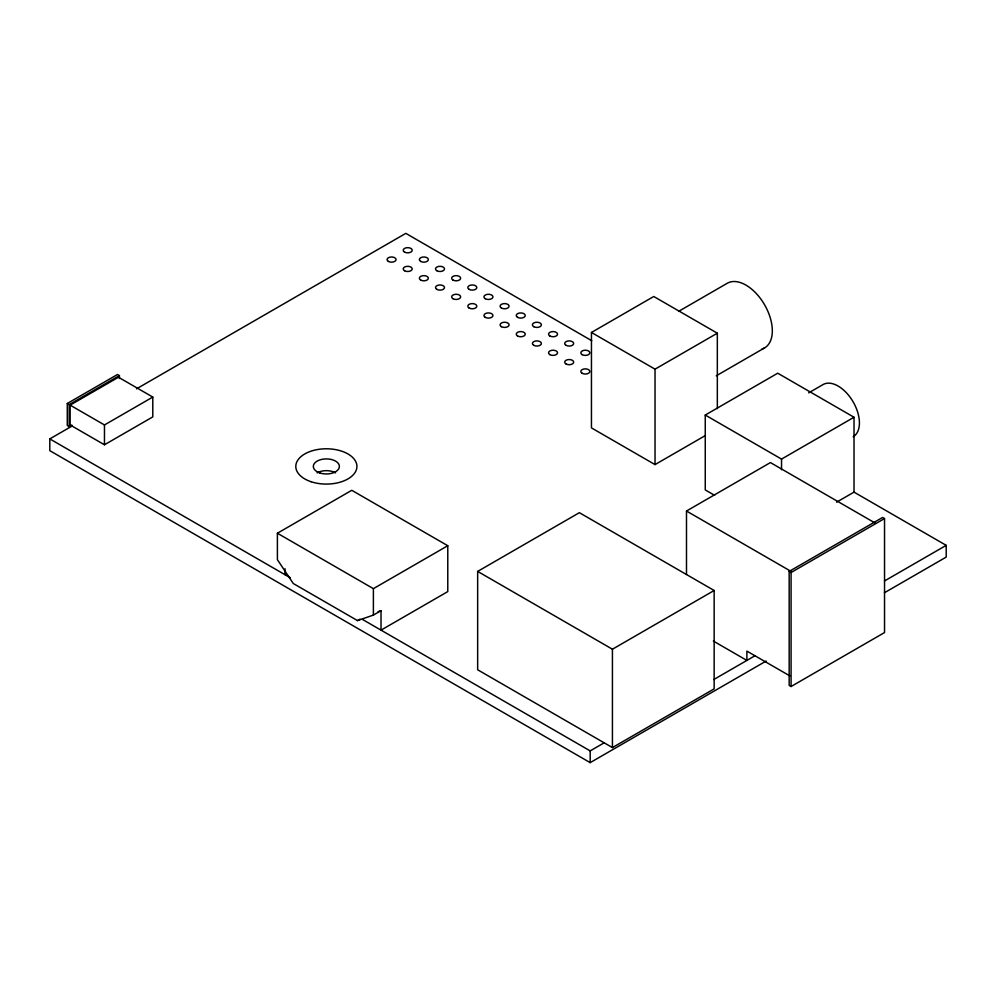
<?xml version="1.0" encoding="UTF-8"?>
<svg xmlns="http://www.w3.org/2000/svg" width="996" height="996" viewBox="0 0 996 996"><rect width="100%" height="100%" fill="white"/><g stroke="black" fill="none" stroke-linecap="round" stroke-linejoin="round"><path stroke-width="1.49" d="M71.837 425.08L69.185 426.612L67.28 425.504L67.28 403.492L117.503 374.484L119.408 375.592L119.408 378.53M67.28 403.492L69.185 404.588L119.408 375.592M70.143 405.135L118.462 377.247L152.786 397.068L152.786 416.888L104.468 444.776L70.143 424.956L70.143 405.135L104.468 424.956L152.786 397.068M766.173 661.033L590.18 762.637L49.8 450.653L49.8 438.9L72.048 426.064M136.527 388.838L405.82 233.363L591.773 340.719M705.405 435.513L655.032 464.597L591.45 427.894L591.45 332.465L653.762 296.497L717.332 333.199L717.332 408.621M381.02 610.685L373.388 615.092L357.502 620.595L293.285 583.519L277.398 559.665L277.398 533.234L351.775 490.293L447.777 545.721L447.777 591.599L381.02 630.132L381.02 610.685L378.131 611.681M678.973 311.163L727.279 283.262A37.313 21.539 60 0 1 765.775 306.942A37.313 21.539 60 0 1 762.002 349.023M591.45 332.465L655.032 369.167L717.332 333.199M716.286 375.791L764.592 347.89M277.398 533.234L373.388 588.661L447.777 545.721M714.618 495.336L705.255 489.92L705.255 415.046L777.727 373.201L854.02 417.249L854.02 492.124L946.2 545.347L946.2 557.1L884.398 592.769M357.502 620.595L360.042 619.126M477.657 571.405L579.373 512.679L714.157 590.491L714.157 688.859L612.428 747.585L477.657 669.773L477.657 571.405L612.428 649.218L714.157 590.491M808.665 392.872L823.07 384.556A30.117 17.393 60 0 1 853.186 401.948A30.117 17.393 60 0 1 853.186 436.721M686.493 574.48L686.493 511.023L770.418 462.58L875.173 523.062M705.255 415.046L781.536 459.094L854.02 417.249M836.565 502.196L854.02 492.124M789.168 571.405L882.63 517.447L884.535 518.555L884.535 632.56L791.073 686.518L789.168 685.41L789.168 571.405L791.073 572.513L884.535 518.555M362.357 619.363L590.18 750.897L604.174 742.817M713.821 679.509L754.881 655.804M884.485 580.979L946.2 545.347M686.493 511.023L791.247 571.505M789.903 675.923L746.888 651.098L746.888 660.423L713.335 641.051M49.8 438.9L290.359 577.792M791.073 572.513L791.073 686.518M781.536 459.094L781.536 469.788M655.032 369.167L655.032 464.597M612.428 649.218L612.428 747.585M590.18 750.897L590.18 762.637M373.388 588.661L373.388 615.092M285.03 568.728L285.03 574.717M104.468 424.956L104.468 444.776M69.185 404.588L69.185 426.612M317.126 472.863A13.035 7.532 0 0 1 335.565 472.863M319.828 472.951A13.035 7.532 0 0 0 339.387 466.439A13.035 7.532 0 0 0 319.828 459.915A13.035 7.532 0 0 0 319.828 472.951M582.162 373.288A4.494 2.59 0 0 0 589.682 372.118A4.494 2.59 0 0 0 584.179 368.943A4.494 2.59 0 0 0 582.162 373.288M533.719 345.313A4.494 2.59 0 0 0 541.239 344.155A4.494 2.59 0 0 0 535.736 340.981A4.494 2.59 0 0 0 533.719 345.313M566.014 345.313A4.494 2.59 0 0 0 573.534 344.155A4.494 2.59 0 0 0 568.031 340.981A4.494 2.59 0 0 0 566.014 345.313M517.571 317.351A4.494 2.59 0 0 0 525.091 316.18A4.494 2.59 0 0 0 519.588 313.005A4.494 2.59 0 0 0 517.571 317.351M501.424 326.676A4.494 2.59 0 0 0 508.944 325.505A4.494 2.59 0 0 0 503.441 322.33A4.494 2.59 0 0 0 501.424 326.676M501.424 308.025A4.494 2.59 0 0 0 508.944 306.868A4.494 2.59 0 0 0 503.441 303.68A4.494 2.59 0 0 0 501.424 308.025M485.276 298.7A4.494 2.59 0 0 0 492.796 297.543A4.494 2.59 0 0 0 487.293 294.355A4.494 2.59 0 0 0 485.276 298.7M485.276 317.351A4.494 2.59 0 0 0 492.796 316.18A4.494 2.59 0 0 0 487.293 313.005A4.494 2.59 0 0 0 485.276 317.351M469.128 308.025A4.494 2.59 0 0 0 476.648 306.868A4.494 2.59 0 0 0 471.145 303.68A4.494 2.59 0 0 0 469.128 308.025M404.538 270.738A4.494 2.59 0 0 0 412.058 269.567A4.494 2.59 0 0 0 406.542 266.393A4.494 2.59 0 0 0 404.538 270.738M420.685 261.413A4.494 2.59 0 0 0 428.205 260.242A4.494 2.59 0 0 0 422.69 257.068A4.494 2.59 0 0 0 420.685 261.413M566.014 363.963A4.494 2.59 0 0 0 573.534 362.805A4.494 2.59 0 0 0 568.031 359.618A4.494 2.59 0 0 0 566.014 363.963M582.162 354.638A4.494 2.59 0 0 0 589.682 353.48A4.494 2.59 0 0 0 584.179 350.293A4.494 2.59 0 0 0 582.162 354.638M549.867 354.638A4.494 2.59 0 0 0 557.387 353.48A4.494 2.59 0 0 0 551.884 350.293A4.494 2.59 0 0 0 549.867 354.638M549.867 335.988A4.494 2.59 0 0 0 557.387 334.83A4.494 2.59 0 0 0 551.884 331.656A4.494 2.59 0 0 0 549.867 335.988M517.571 335.988A4.494 2.59 0 0 0 525.091 334.83A4.494 2.59 0 0 0 519.588 331.656A4.494 2.59 0 0 0 517.571 335.988M533.719 326.676A4.494 2.59 0 0 0 541.239 325.505A4.494 2.59 0 0 0 535.736 322.33A4.494 2.59 0 0 0 533.719 326.676M469.128 289.375A4.494 2.59 0 0 0 476.648 288.218A4.494 2.59 0 0 0 471.145 285.043A4.494 2.59 0 0 0 469.128 289.375M452.981 298.7A4.494 2.59 0 0 0 460.501 297.543A4.494 2.59 0 0 0 454.998 294.355A4.494 2.59 0 0 0 452.981 298.7M388.39 261.413A4.494 2.59 0 0 0 395.91 260.242A4.494 2.59 0 0 0 390.395 257.068A4.494 2.59 0 0 0 388.39 261.413M404.538 252.088A4.494 2.59 0 0 0 412.058 250.93A4.494 2.59 0 0 0 406.542 247.743A4.494 2.59 0 0 0 404.538 252.088M420.685 280.063A4.494 2.59 0 0 0 428.205 278.892A4.494 2.59 0 0 0 422.69 275.718A4.494 2.59 0 0 0 420.685 280.063M436.833 270.738A4.494 2.59 0 0 0 444.353 269.567A4.494 2.59 0 0 0 438.85 266.393A4.494 2.59 0 0 0 436.833 270.738M436.833 289.375A4.494 2.59 0 0 0 444.353 288.218A4.494 2.59 0 0 0 438.85 285.043A4.494 2.59 0 0 0 436.833 289.375M452.981 280.063A4.494 2.59 0 0 0 460.501 278.892A4.494 2.59 0 0 0 454.998 275.718A4.494 2.59 0 0 0 452.981 280.063M311.063 481.715A30.565 17.654 0 0 0 356.917 466.439A30.565 17.654 0 0 0 311.063 451.151A30.565 17.654 0 0 0 311.063 481.715"/></g></svg>
